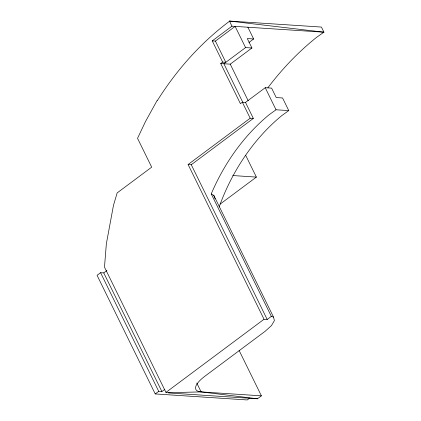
<?xml version="1.0" encoding="UTF-8"?>
<svg xmlns="http://www.w3.org/2000/svg" width="421" height="421" viewBox="0 0 421 421"><rect width="100%" height="100%" fill="white"/><g stroke="black" fill="none" stroke-linecap="round" stroke-linejoin="round"><path stroke-width="0.63" d="M239.096 350.404L261.394 395.84L257.452 398.782L168.626 392.956L169.026 392.672L201.127 391.898A27.823 9.115 -26.1 0 1 204.98 376.163L265.104 331.322L271.44 325.617L274.397 320.623L273.524 317.102L271.345 316.376L211.295 193.997L211.731 192.75A207.664 170.452 -86.3 0 1 269.019 114.822L276.029 109.781L288.764 110.591L282.575 97.977L276.234 97.561L271.603 88.121L265.246 87.705L245.501 102.424L242.338 102.214L240.407 103.655L220.725 63.539L222.656 62.103L225.814 62.308L215.405 41.09L212.242 40.884L222.656 62.103M157.259 100.23L145.477 121.569L137.541 138.32L151.692 167.153L117.164 192.902L113.459 205.406L106.355 243.764L104.487 267.13L165.958 392.398L169.026 392.672M212.242 40.884L231.955 26.186L323.938 32.191L321.428 27.065L229.44 21.05L231.955 26.186M215.405 41.09L235.113 26.391L245.569 47.584L251.926 47.999L247.295 38.558L253.642 38.969L247.858 27.181M248.969 42.453L253.642 38.969M245.569 47.584L223.883 63.75L242.98 102.687M220.725 63.539L230.24 64.16L251.926 47.999M271.345 316.376L267.198 319.465L264.03 319.26L188.098 164.522L250.19 118.212L253.347 118.417L245.501 102.424M188.098 164.522L191.266 164.727L253.347 118.417M106.913 270.545L103.755 272.897L100.582 272.692L97.062 275.313L155.238 393.93L247.227 399.95L249.864 397.987M220.199 204.069L256.373 177.094L245.69 155.328M155.238 393.93L158.717 391.346L161.89 391.551L164.848 389.351M165.958 392.398L264.03 319.26M288.764 110.591L281.733 115.659A207.664 170.452 -86.3 0 0 219.13 206.964M232.75 175.546L256.373 177.094M196.786 383.052L201.127 391.898L261.394 395.84M229.44 21.05L323.938 32.191L316.45 37.432A306.078 251.232 -86.3 0 0 267.861 87.794M201.127 391.898L257.452 398.782M211.295 193.997L213.768 195.323L273.524 317.102M230.24 64.16L248.18 100.745M242.338 102.214L250.19 118.212M191.266 164.727L267.198 319.465M103.755 272.897L161.89 391.551M100.582 272.692L158.717 391.346M265.246 87.705L276.029 109.781M213.768 195.323L215.089 198.886M157.465 100.414A311.682 255.389 -86 0 1 229.524 21.229"/></g></svg>
